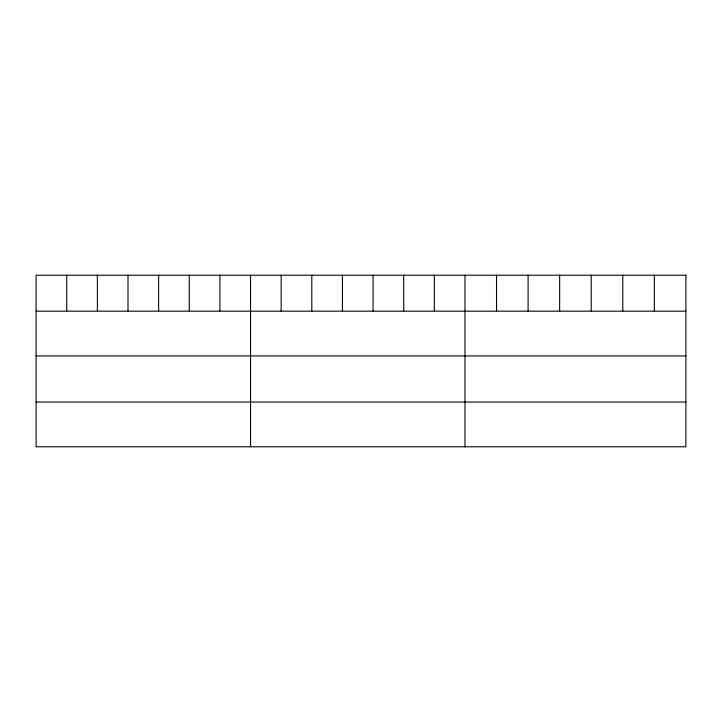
<?xml version="1.0" encoding="UTF-8"?>
<svg xmlns="http://www.w3.org/2000/svg" width="722" height="722" viewBox="0 0 722 722"><rect width="100%" height="100%" fill="white"/><g stroke="black" fill="none" stroke-linecap="round" stroke-linejoin="round"><path stroke-width="1.08" d="M36.1 311.173L685.9 311.173M36.1 355.928L685.9 355.928M36.1 402.037L685.9 402.037M654.34 275.208L654.34 311.173M622.779 275.208L622.779 311.173M591.219 275.208L591.219 311.173M559.649 275.208L559.649 311.173M528.089 275.208L528.089 311.173M496.528 275.208L496.528 311.173M464.968 275.208L464.968 446.792M434.337 275.208L434.337 311.173M403.697 275.208L403.697 311.173M373.066 275.208L373.066 311.173M342.436 275.208L342.436 311.173M311.805 275.208L311.805 311.173M281.165 275.208L281.165 311.173M250.534 275.208L250.534 446.792M219.903 275.208L219.903 311.173M189.263 275.208L189.263 311.173M158.632 275.208L158.632 311.173M128.002 275.208L128.002 311.173M97.371 275.208L97.371 311.173M66.731 275.208L66.731 311.173M685.9 275.208L36.1 275.208L36.1 446.792L685.9 446.792L685.9 275.208"/></g></svg>
